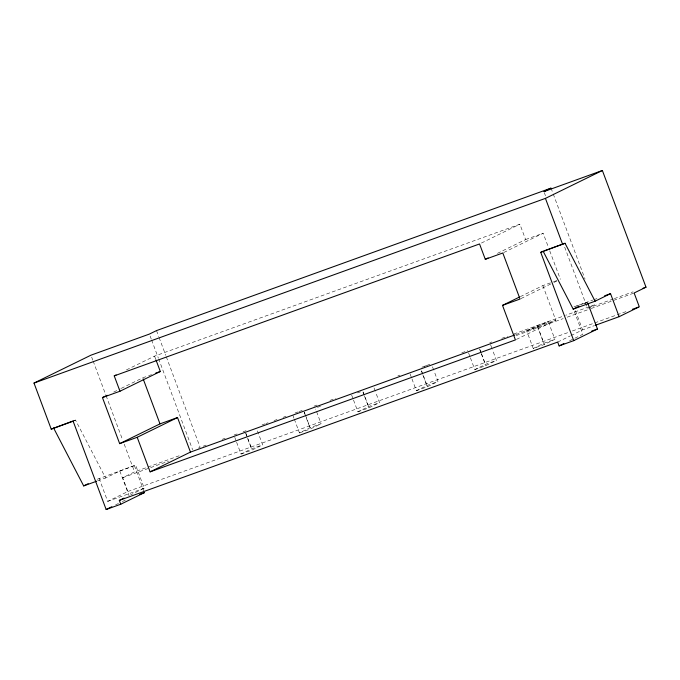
<?xml version="1.0" encoding="UTF-8"?>
<svg xmlns="http://www.w3.org/2000/svg" width="680" height="680" viewBox="0 0 680 680"><rect width="100%" height="100%" fill="white"/><g stroke="black" fill="none" stroke-linecap="round" stroke-linejoin="round"><path stroke-width="0.51" stroke-dasharray="3.4 2.55" d="M126.429 369.911L154.572 356.133L519.877 224.204L525.623 239.555L495.601 254.26M113.696 392.062L120.267 388.841M121.201 388.382L142.774 377.817L147.645 376.057M73.933 420.835L75.514 420.061L105.596 477.989L119.825 471.019L135.626 465.162L144.237 488.197L130.713 494.819M481.423 243.041L519.877 224.204M503.761 252.518L543.15 233.223L548.284 246.942M97.282 479.247L135.626 465.162M99.093 478.354L107.703 501.389L127.874 491.512L122.706 477.692L134.572 471.877L181.126 455.065M198.356 448.154L200.132 447.287L166.115 356.311M520.327 296.642L542.844 285.617L552.585 282.098M520.982 298.579L552.874 282.957M553.809 282.498L558.501 280.202M115.643 504.866L118.481 503.463M122.281 501.611L127.024 499.281M236.614 442.255L241.009 454.027L251.685 448.8L262.65 444.839L256.776 429.148M241.009 454.027L251.974 450.075L262.65 444.839M294.329 419.186L299.464 432.922L310.139 427.695L321.096 423.733L315.596 409.02M299.464 432.922L310.42 428.961L321.096 423.733M353.506 400.044L357.909 411.808L368.585 406.58L379.542 402.628L375.513 391.833M357.909 411.808L368.866 407.855L379.542 402.628M526.66 330.828L537.336 325.601L548.292 321.64L554.897 339.295L544.221 344.53L533.256 348.483L526.66 330.828L537.616 326.868L548.292 321.64M584.579 303.543L587.427 302.149L576.708 306.017M516.366 339.456L555.755 320.161L542.844 285.617M411.961 378.93L416.364 390.702L427.04 385.475L437.996 381.514L433.959 370.727M416.364 390.702L427.32 386.741L437.996 381.514M589.331 307.42L594.668 304.801L565.7 315.265M470.407 357.825L474.81 369.597L485.486 364.37L496.442 360.409L492.413 349.613M474.81 369.597L485.767 365.636L496.442 360.409M533.256 348.483L543.932 343.255L554.897 339.295M557.693 342.074L570.035 336.039M570.979 335.572L582.607 329.876L594.456 325.601M569.568 340.808L582.854 334.296L573.172 308.389M148.623 375.708L151.546 374.654M525.623 239.555L543.15 233.223M73.516 420.784L75.514 420.061M553.554 281.75L558.424 279.99M573.996 306.85L592.756 300.075M593.742 299.719L598.681 297.933M97.622 480.87L105.596 477.989M203.133 446.208L206.125 445.119M222.105 439.348L225.105 438.269M234.099 435.022L237.09 433.942M243.083 431.774L246.083 430.695M262.063 424.923L265.055 423.835M266.058 423.478L268.056 422.756M274.048 420.597L277.041 419.509M283.033 417.35L286.034 416.262M295.026 413.015L298.019 411.935M299.022 411.578L303.017 410.133M313.999 406.164L316.999 405.084M329.978 400.392L335.971 398.225M397.902 375.861L399.899 375.139M421.872 367.208L429.862 364.319M461.822 352.775L467.815 350.616M489.796 342.677L491.793 341.955M501.781 338.351L507.773 336.183M513.765 334.024L564.706 315.622M424.422 366.375L427.405 365.296M613.309 298.988L587.554 308.286L564.255 245.99M614.295 298.63L633.123 291.83M515.831 334.585L555.755 320.161M122.706 477.692L149.677 467.95M150.671 467.594L168.657 461.1M317.492 407.346L320.484 406.266M357.442 392.912L360.442 391.833M516.264 335.554L563.218 318.606M567.213 317.161L590.189 308.865M591.183 308.499L634.134 292.986M127.874 491.512L568.387 332.418M572.381 330.981L628.32 310.777M107.703 501.389L144.237 488.197M551.038 188.113L552.891 193.06M553.256 194.046L585.055 279.089M544.289 192.584L545.768 196.545M575.433 310.683L582.607 329.876M549.746 250.861L560.38 279.284M537.336 325.601L543.932 343.255M537.616 326.868L544.221 344.53M490.577 344.709L492.048 348.636M479.987 349.648L481.083 352.597M481.448 353.575L485.486 364.37M479.536 348.959L480.998 352.886M481.363 353.863L485.767 365.636M468.571 352.92L470.041 356.839M432.497 366.8L433.594 369.741M421.532 370.762L427.04 385.475M421.455 371.05L422.552 373.991M422.918 374.977L427.32 386.741M410.125 374.025L411.596 377.952M374.043 387.914L375.148 390.855M363.086 391.867L368.585 406.58M363.001 392.156L364.106 395.105M364.471 396.083L368.866 407.855M351.679 395.139L353.141 399.058M304.266 411.995L305.005 413.958M305.371 414.936L310.139 427.695M304.19 412.284L310.42 428.961M292.859 415.267L293.964 418.208M245.82 433.109L247.291 437.027M247.656 438.013L251.685 448.8M245.735 433.398L251.974 450.075M234.778 437.35L236.24 441.277M156.51 330.599L158.72 336.532M159.094 337.518L165.75 355.317M150.127 336.065L151.24 339.031M151.606 340.017L158.261 357.816M158.635 358.802L192.644 449.786M154.572 356.133L156 359.975M134.436 465.74L144.483 492.609M91.681 357.17L92.786 360.137M93.16 361.123L105.731 394.749M106.097 395.734L122.74 440.24M124.219 444.193L134.572 471.877M119.825 471.019L129.132 495.898"/><path stroke-width="1.02" d="M139.612 494.368L144.483 492.609L120.759 504.228L106.148 509.507L73.142 421.226L51.221 429.139L34 383.078L90.941 355.19L149.387 334.084L156.51 330.599L551.038 188.113L543.923 191.599L602.369 170.493L646 287.181L634.134 292.986L639.302 306.808L619.14 316.685L595.442 325.244M137.198 437.3L150.119 471.844L190.451 452.098L177.531 417.546L137.198 437.3L119.663 443.632L102.442 397.57L119.978 391.238L114.24 375.887L116.11 374.969M102.442 397.57L107.134 395.275M119.978 391.238L160.31 371.484L156 359.975M51.221 429.139L73.516 420.784M34 383.078L545.428 198.381L602.369 170.493M114.24 375.887L479.544 243.958L485.29 259.31L488.104 257.933M119.663 443.632L159.995 423.878L177.531 417.546M120.759 504.228L119.323 500.395L557.693 342.074L559.13 345.916L573.741 340.637L540.736 252.356L543.108 251.192L573.189 309.12L595.102 301.206L610.529 293.649L619.14 316.685M540.736 252.356L565.029 243.278L595.102 301.206M53.592 427.983L83.674 485.911L88.213 483.684M150.119 471.844L515.423 339.915L502.512 305.371L519.392 297.1M119.323 500.395L124.075 498.075M106.148 509.507L111.843 506.719M573.189 309.12L578.884 306.332M559.13 345.916L563.873 343.596M573.741 340.637L597.465 329.018L587.792 303.144M155.44 373.243L160.31 371.484M485.29 259.31L502.817 252.977L520.047 299.038L502.512 305.371M544.102 250.835L565.029 243.278M604.605 295.791L610.529 293.649M83.674 485.911L96.628 481.227M643.025 288.252L646 287.181M190.451 452.098L514.837 334.942M632.315 309.332L638.308 307.164M591.625 331.135L597.465 329.018M545.428 198.381L562.658 244.443M143.14 378.802L159.995 423.878"/></g></svg>
